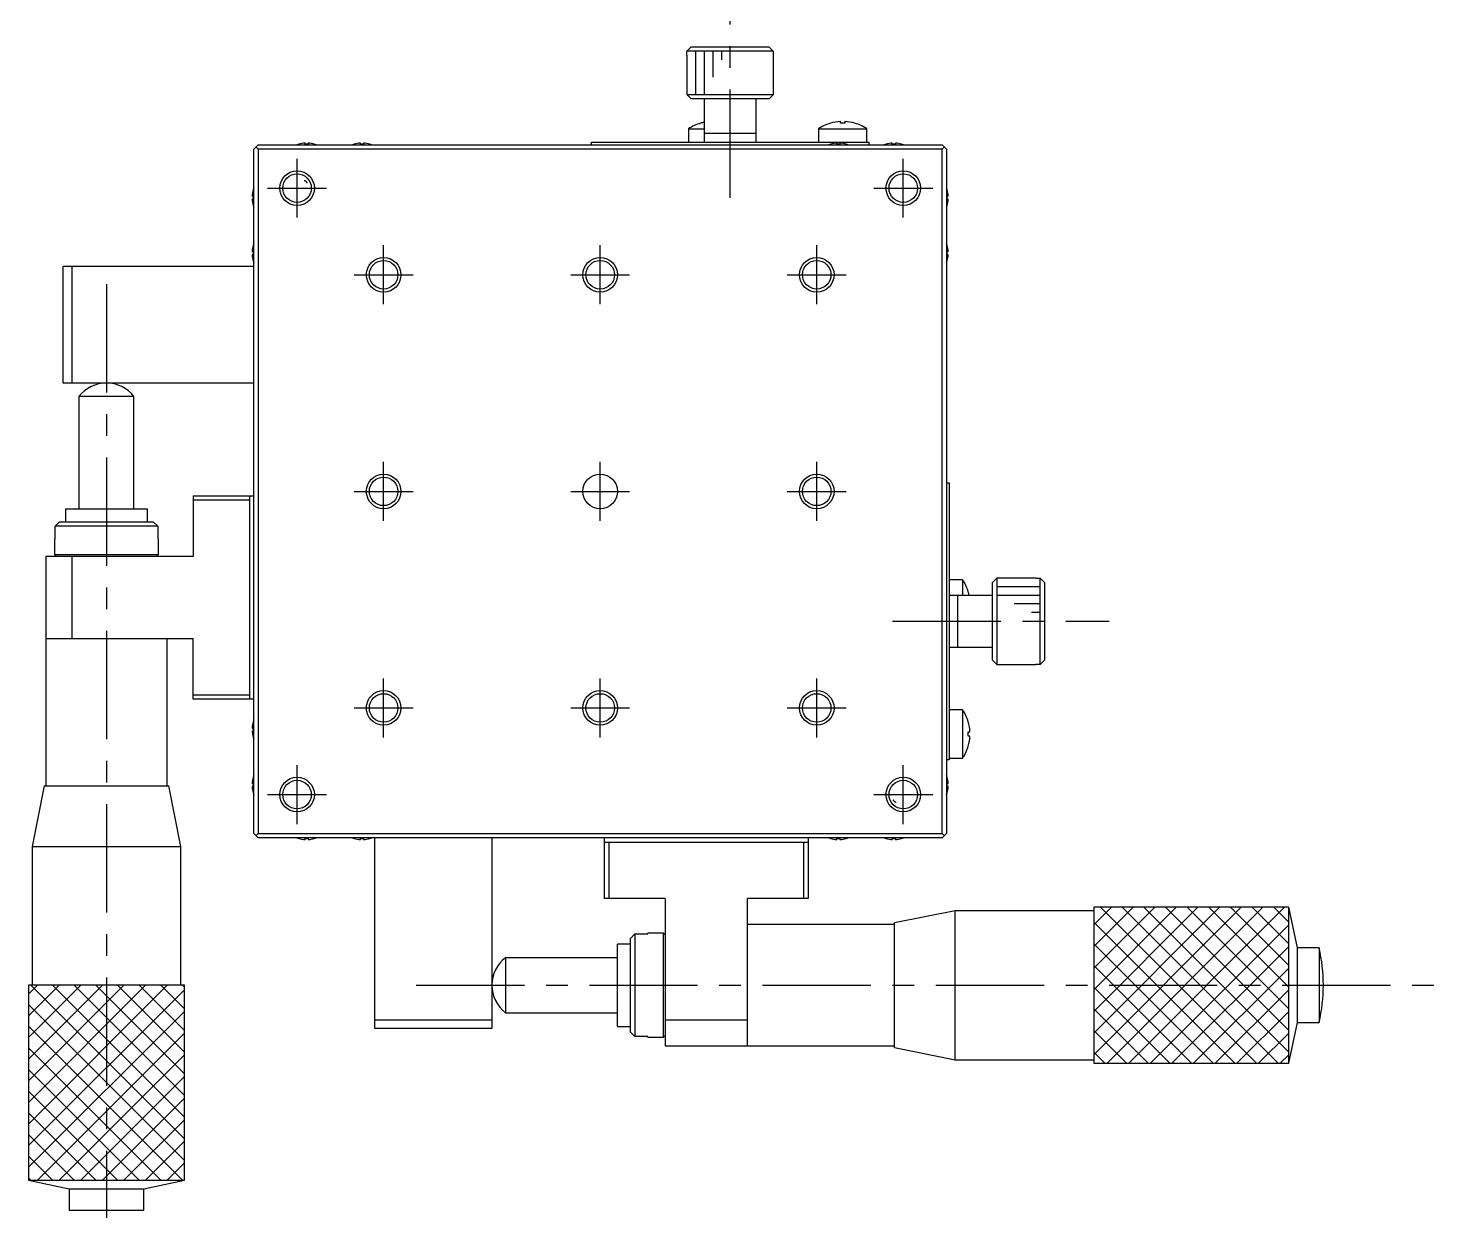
# Model space of a CAD drawing. Extents: x -173 to 396, y -6 to 321.
# Drawn here: x -27.1 to 137.7, y 109.4 to 245.8 of the extents above; entities that cross this region are included whole.
import ezdxf

# ---------------------------------------------------------------- set-up
doc = ezdxf.new("R2010")
doc.units = 0
doc.header["$LTSCALE"] = 10
doc.linetypes.add('CENTER', pattern=[2, 1.25, -0.25, 0.25, -0.25])
doc.layers.get('0').update_dxf_attribs({"linetype": 'CONTINUOUS'})
doc.layers.add('CENTER', color=1, linetype='CENTER')

msp = doc.modelspace()

# ---------------------------------------------------------------- linework, layer by layer
at = {"color": 7, "linetype": 'CONTINUOUS'}
for p, q in [((48.924596, 242.660203), (48.940622, 242.660203)), ((48.924596, 242.660203), (48.924596, 238.160203)), ((48.940622, 243.160203), (49.442409, 243.660203)), ((48.940622, 242.660203), (48.940622, 243.160203)), ((58.908571, 243.160203), (48.940622, 243.160203)), ((49.442409, 243.660203), (58.406783, 243.660203)), ((58.406783, 243.660203), (58.908571, 243.160203)), ((58.908571, 243.160203), (58.908571, 242.660203)), ((58.908571, 242.660203), (58.924596, 242.660203)), ((58.924596, 238.160203), (58.924596, 242.660203)), ((48.924596, 238.160203), (58.924596, 238.160203)), ((48.924596, 238.160203), (49.424596, 237.660203)), ((58.424596, 237.660203), (49.424596, 237.660203)), ((50.924596, 237.660203), (50.924596, 232.660203)), ((56.924596, 232.660203), (56.924596, 237.660203)), ((58.424596, 237.660203), (58.924596, 238.160203)), ((49.124596, 234.202666), (50.924596, 234.202666)), ((49.124596, 234.202666), (49.124596, 232.660203)), ((50.525457, 234.853407), (50.522449, 234.859576)), ((64.124596, 234.202666), (69.724596, 234.202666)), ((64.124596, 234.202666), (64.124596, 232.660203)), ((65.525457, 234.853407), (65.522449, 234.859576)), ((66.664596, 234.853407), (66.664596, 235.046664)), ((67.184596, 234.853407), (66.664596, 234.853407)), ((67.184596, 235.046664), (67.184596, 234.853407)), ((68.326744, 234.859576), (68.323735, 234.853407)), ((69.724596, 232.660203), (69.724596, 234.202666)), ((-0.575404, 232.360203), (-1.075404, 231.860203)), ((-0.575404, 232.360203), (78.424596, 232.360203)), ((4.138235, 232.429724), (4.13598, 232.434347)), ((4.844596, 232.429724), (4.844596, 232.550062)), ((5.204596, 232.429724), (4.844596, 232.429724)), ((5.204596, 232.550062), (5.204596, 232.429724)), ((5.913212, 232.434347), (5.910958, 232.429724)), ((10.538235, 232.429724), (10.53598, 232.434347)), ((11.244596, 232.429724), (11.244596, 232.550062)), ((11.604596, 232.429724), (11.244596, 232.429724)), ((11.604596, 232.550062), (11.604596, 232.429724)), ((12.313212, 232.434347), (12.310958, 232.429724)), ((37.924596, 232.360203), (37.924596, 232.660203)), ((37.924596, 232.660203), (69.924596, 232.660203)), ((56.924596, 233.660203), (50.924596, 233.660203)), ((65.538235, 232.429724), (65.53598, 232.434347)), ((66.244596, 232.429724), (66.244596, 232.550062)), ((66.604596, 232.429724), (66.244596, 232.429724)), ((66.604596, 232.550062), (66.604596, 232.429724)), ((67.313212, 232.434347), (67.310958, 232.429724)), ((69.924596, 232.660203), (69.924596, 232.360203)), ((71.938235, 232.429724), (71.93598, 232.434347)), ((72.644596, 232.429724), (72.644596, 232.550062)), ((73.004596, 232.429724), (72.644596, 232.429724)), ((73.004596, 232.550062), (73.004596, 232.429724)), ((73.713212, 232.434347), (73.710958, 232.429724)), ((78.924596, 231.860203), (78.424596, 232.360203)), ((-1.075404, 152.860203), (-1.075404, 231.860203)), ((-0.575404, 231.860203), (-0.825404, 232.110203)), ((-0.575404, 231.860203), (-0.575404, 152.860203)), ((78.424596, 231.860203), (-0.575404, 231.860203)), ((78.424596, 231.860203), (78.674596, 232.110203)), ((78.424596, 152.860203), (78.424596, 231.860203)), ((78.924596, 231.860203), (78.924596, 152.860203)), ((4.743594, 228.258084), (4.750892, 228.257691)), ((4.750892, 228.257691), (4.762532, 228.256666)), ((4.762532, 228.256666), (4.774168, 228.255081)), ((4.774168, 228.255081), (4.78576, 228.252932)), ((4.78576, 228.252932), (4.797264, 228.25022)), ((4.797264, 228.25022), (4.810559, 228.246347)), ((4.810559, 228.246347), (4.823735, 228.241735)), ((4.823735, 228.241735), (4.836744, 228.236427)), ((4.836744, 228.236427), (4.84954, 228.230466)), ((4.84954, 228.230466), (4.862077, 228.223894)), ((4.862077, 228.223894), (4.874309, 228.216755)), ((4.874309, 228.216755), (4.889013, 228.207186)), ((4.889013, 228.207186), (4.90329, 228.196842)), ((4.90329, 228.196842), (4.917128, 228.185797)), ((4.917128, 228.185797), (4.930513, 228.174124)), ((4.930513, 228.174124), (4.943431, 228.161894)), ((4.943431, 228.161894), (4.955868, 228.149181)), ((4.955868, 228.149181), (4.96781, 228.136058)), ((4.96781, 228.136058), (4.989844, 228.109359)), ((4.989844, 228.109359), (5.01034, 228.08135)), ((5.01034, 228.08135), (5.02937, 228.05223)), ((5.02937, 228.05223), (5.047003, 228.0222)), ((5.047003, 228.0222), (5.063312, 227.991457)), ((5.063312, 227.991457), (5.078367, 227.960203)), ((-1.265263, 226.440203), (-1.144925, 226.440203)), ((-1.144925, 226.080203), (-1.265263, 226.080203)), ((-1.149548, 227.148819), (-1.144925, 227.146564)), ((-1.144925, 226.440203), (-1.144925, 226.080203)), ((78.994118, 227.146564), (78.99874, 227.148819)), ((78.994118, 226.080203), (78.994118, 226.440203)), ((78.994118, 226.440203), (79.114455, 226.440203)), ((79.114455, 226.080203), (78.994118, 226.080203)), ((-1.144925, 225.373841), (-1.149548, 225.371587)), ((78.99874, 225.371587), (78.994118, 225.373841)), ((-1.265263, 220.040203), (-1.144925, 220.040203)), ((-1.144925, 219.680203), (-1.265263, 219.680203)), ((-1.149548, 220.748819), (-1.144925, 220.746564)), ((-1.144925, 220.040203), (-1.144925, 219.680203)), ((78.994118, 220.746564), (78.99874, 220.748819)), ((78.994118, 219.680203), (78.994118, 220.040203)), ((78.994118, 220.040203), (79.114455, 220.040203)), ((79.114455, 219.680203), (78.994118, 219.680203)), ((-23.075404, 204.860203), (-23.075404, 218.360203)), ((-23.075404, 218.360203), (-1.075404, 218.360203)), ((-22.075404, 218.360203), (-22.075404, 204.860203)), ((-1.144925, 218.973841), (-1.149548, 218.971587)), ((78.99874, 218.971587), (78.994118, 218.973841)), ((-1.075404, 204.860203), (-23.075404, 204.860203)), ((-14.900404, 203.293023), (-21.250404, 203.293023)), ((-21.250404, 203.293023), (-21.250404, 190.360203)), ((-14.900404, 190.360203), (-14.900404, 203.293023)), ((78.924596, 193.360203), (79.224596, 193.360203)), ((79.224596, 193.360203), (79.224596, 161.360203)), ((-8.075404, 191.860203), (-1.075404, 191.860203)), ((-8.075404, 191.860203), (-8.075404, 184.860203)), ((-1.575404, 191.360203), (-8.075404, 191.360203)), ((-1.575404, 191.860203), (-1.575404, 168.360203)), ((-22.825404, 190.360203), (-22.825404, 188.860203)), ((-22.825404, 190.360203), (-13.325404, 190.360203)), ((-13.325404, 188.860203), (-13.325404, 190.360203)), ((-23.991483, 188.360203), (-23.483731, 188.860203)), ((-12.159324, 188.360203), (-23.991483, 188.360203)), ((-23.991483, 186.860203), (-23.991483, 188.360203)), ((-23.483731, 188.860203), (-12.667077, 188.860203)), ((-12.667077, 188.860203), (-12.159324, 188.360203)), ((-12.159324, 188.360203), (-12.159324, 186.860203)), ((-24.075404, 186.860203), (-24.075404, 185.060203)), ((-24.075404, 186.860203), (-23.991483, 186.860203)), ((-12.159324, 186.860203), (-12.075404, 186.860203)), ((-12.075404, 185.060203), (-12.075404, 186.860203)), ((-25.075404, 184.860203), (-25.075404, 158.360203)), ((-8.075404, 184.860203), (-25.075404, 184.860203)), ((-24.075404, 185.060203), (-12.075404, 185.060203)), ((-24.075404, 185.060203), (-23.875404, 184.860203)), ((-22.075404, 184.860203), (-22.075404, 175.360203)), ((-12.275404, 184.860203), (-12.075404, 185.060203)), ((80.767059, 182.160203), (79.224596, 182.160203)), ((80.767059, 182.160203), (80.767059, 180.360203)), ((84.724596, 182.360203), (84.224596, 181.860203)), ((84.224596, 172.860203), (84.224596, 181.860203)), ((84.724596, 182.360203), (84.724596, 172.360203)), ((89.224596, 182.360203), (84.724596, 182.360203)), ((89.224596, 182.360203), (89.224596, 182.344177)), ((89.224596, 182.344177), (89.724596, 182.344177)), ((89.724596, 172.376228), (89.724596, 182.344177)), ((89.724596, 182.344177), (90.224596, 181.84239)), ((90.224596, 181.84239), (90.224596, 172.878016)), ((84.224596, 180.360203), (79.224596, 180.360203)), ((80.224596, 174.360203), (80.224596, 180.360203)), ((81.417801, 180.759342), (81.423969, 180.76235)), ((-25.075404, 175.360203), (-8.075404, 175.360203)), ((-11.075404, 158.360203), (-11.075404, 175.360203)), ((-8.075404, 168.360203), (-8.075404, 175.360203)), ((79.224596, 174.360203), (84.224596, 174.360203)), ((84.224596, 172.860203), (84.724596, 172.360203)), ((84.724596, 172.360203), (89.224596, 172.360203)), ((89.724596, 172.376228), (89.224596, 172.376228)), ((89.224596, 172.376228), (89.224596, 172.360203)), ((90.224596, 172.878016), (89.724596, 172.376228)), ((-8.075404, 168.860203), (-1.575404, 168.860203)), ((-1.075404, 168.360203), (-8.075404, 168.360203)), ((80.767059, 167.160203), (79.224596, 167.160203)), ((80.767059, 167.160203), (80.767059, 161.560203)), ((-1.265263, 165.040203), (-1.144925, 165.040203)), ((-1.149548, 165.748819), (-1.144925, 165.746564)), ((-1.144925, 165.040203), (-1.144925, 164.680203)), ((81.417801, 165.759342), (81.423969, 165.76235)), ((-1.144925, 164.680203), (-1.265263, 164.680203)), ((-1.144925, 163.973841), (-1.149548, 163.971587)), ((81.417801, 164.620203), (81.611058, 164.620203)), ((81.417801, 164.100203), (81.417801, 164.620203)), ((81.611058, 164.100203), (81.417801, 164.100203)), ((79.224596, 161.560203), (80.767059, 161.560203)), ((81.423969, 162.958055), (81.417801, 162.961064)), ((79.224596, 161.360203), (78.924596, 161.360203)), ((-25.275404, 158.360203), (-26.675404, 151.360203)), ((-25.275404, 158.360203), (-10.875404, 158.360203)), ((-9.475404, 151.360203), (-10.875404, 158.360203)), ((-1.265263, 158.640203), (-1.144925, 158.640203)), ((-1.144925, 158.280203), (-1.265263, 158.280203)), ((-1.149548, 159.348819), (-1.144925, 159.346564)), ((-1.144925, 158.640203), (-1.144925, 158.280203)), ((78.994118, 159.346564), (78.99874, 159.348819)), ((78.994118, 158.280203), (78.994118, 158.640203)), ((78.994118, 158.640203), (79.114455, 158.640203)), ((79.114455, 158.280203), (78.994118, 158.280203)), ((-1.144925, 157.573841), (-1.149548, 157.571587)), ((72.785881, 156.728948), (72.770826, 156.760203)), ((72.802189, 156.698206), (72.785881, 156.728948)), ((72.819823, 156.668175), (72.802189, 156.698206)), ((72.838852, 156.639056), (72.819823, 156.668175)), ((72.859349, 156.611047), (72.838852, 156.639056)), ((72.881383, 156.584347), (72.859349, 156.611047)), ((72.893325, 156.571224), (72.881383, 156.584347)), ((72.905762, 156.558511), (72.893325, 156.571224)), ((72.91868, 156.546281), (72.905762, 156.558511)), ((72.932064, 156.534608), (72.91868, 156.546281)), ((72.945902, 156.523563), (72.932064, 156.534608)), ((72.96018, 156.51322), (72.945902, 156.523563)), ((72.974884, 156.50365), (72.96018, 156.51322)), ((78.99874, 157.571587), (78.994118, 157.573841)), ((72.987115, 156.496511), (72.974884, 156.50365)), ((72.999653, 156.489939), (72.987115, 156.496511)), ((73.012449, 156.483978), (72.999653, 156.489939)), ((73.025458, 156.47867), (73.012449, 156.483978)), ((73.038633, 156.474058), (73.025458, 156.47867)), ((73.051928, 156.470185), (73.038633, 156.474058)), ((73.063433, 156.467473), (73.051928, 156.470185)), ((73.075024, 156.465325), (73.063433, 156.467473)), ((73.086661, 156.463739), (73.075024, 156.465325)), ((73.098301, 156.462714), (73.086661, 156.463739)), ((73.105599, 156.462321), (73.098301, 156.462714)), ((-1.075404, 152.860203), (-0.575404, 152.360203)), ((-0.825404, 152.610203), (-0.575404, 152.860203)), ((-0.575404, 152.860203), (78.424596, 152.860203)), ((78.424596, 152.360203), (-0.575404, 152.360203)), ((4.13598, 152.286059), (4.138235, 152.290681)), ((4.844596, 152.290681), (5.204596, 152.290681)), ((4.844596, 152.170344), (4.844596, 152.290681)), ((5.204596, 152.290681), (5.204596, 152.170344)), ((5.910958, 152.290681), (5.913212, 152.286059)), ((10.53598, 152.286059), (10.538235, 152.290681)), ((11.244596, 152.290681), (11.604596, 152.290681)), ((11.244596, 152.170344), (11.244596, 152.290681)), ((11.604596, 152.290681), (11.604596, 152.170344)), ((12.310958, 152.290681), (12.313212, 152.286059)), ((12.924596, 130.360203), (12.924596, 152.360203)), ((26.424596, 152.360203), (26.424596, 130.360203)), ((39.424596, 145.360203), (39.424596, 152.360203)), ((39.424596, 151.860203), (62.924596, 151.860203)), ((39.924596, 151.860203), (39.924596, 145.360203)), ((62.424596, 145.360203), (62.424596, 151.860203)), ((62.924596, 152.360203), (62.924596, 145.360203)), ((65.53598, 152.286059), (65.538235, 152.290681)), ((66.244596, 152.290681), (66.604596, 152.290681)), ((66.244596, 152.170344), (66.244596, 152.290681)), ((66.604596, 152.290681), (66.604596, 152.170344)), ((67.310958, 152.290681), (67.313212, 152.286059)), ((71.93598, 152.286059), (71.938235, 152.290681)), ((72.644596, 152.290681), (73.004596, 152.290681)), ((72.644596, 152.170344), (72.644596, 152.290681)), ((73.004596, 152.290681), (73.004596, 152.170344)), ((73.710958, 152.290681), (73.713212, 152.286059)), ((78.674596, 152.610203), (78.424596, 152.860203)), ((78.424596, 152.360203), (78.924596, 152.860203)), ((-26.675404, 151.360203), (-9.475404, 151.360203)), ((-26.675404, 151.360203), (-26.675404, 135.360203)), ((-9.475404, 135.360203), (-9.475404, 151.360203)), ((46.424596, 145.360203), (39.424596, 145.360203)), ((46.424596, 145.360203), (46.424596, 128.360203)), ((62.924596, 145.360203), (55.924596, 145.360203)), ((55.924596, 128.360203), (55.924596, 145.360203)), ((79.924596, 143.960203), (72.924596, 142.560203)), ((79.924596, 126.760203), (79.924596, 143.960203)), ((95.924596, 143.960203), (79.924596, 143.960203)), ((118.424596, 144.360203), (95.924596, 144.360203)), ((95.924596, 144.360203), (95.924596, 126.360203)), ((118.424596, 144.360203), (95.924596, 144.360203)), ((95.924596, 144.360203), (95.924596, 126.360203)), ((118.424596, 126.360203), (118.424596, 144.360203)), ((119.424596, 139.660203), (118.424596, 144.360203)), ((118.424596, 126.360203), (118.424596, 144.360203)), ((72.924596, 142.360203), (55.924596, 142.360203)), ((72.924596, 128.160203), (72.924596, 142.560203)), ((42.424596, 140.110203), (40.924596, 140.110203)), ((40.924596, 130.610203), (40.924596, 140.110203)), ((42.424596, 140.76853), (42.924596, 141.276282)), ((42.424596, 129.951876), (42.424596, 140.76853)), ((42.924596, 141.276282), (42.924596, 129.444123)), ((42.924596, 141.276282), (44.424596, 141.276282)), ((46.224596, 141.360203), (44.424596, 141.360203)), ((44.424596, 141.276282), (44.424596, 141.360203)), ((46.224596, 129.360203), (46.224596, 141.360203)), ((46.424596, 141.160203), (46.224596, 141.360203)), ((27.991776, 138.535203), (27.991776, 132.185203)), ((40.924596, 138.535203), (27.991776, 138.535203)), ((119.424596, 131.060203), (119.424596, 139.660203)), ((121.924596, 139.660203), (119.424596, 139.660203)), ((121.924596, 139.660203), (121.924596, 131.060203)), ((-27.075404, 135.360203), (-27.075404, 112.860203)), ((-9.075404, 135.360203), (-27.075404, 135.360203)), ((-27.075404, 135.360203), (-27.075404, 112.860203)), ((-9.075404, 135.360203), (-27.075404, 135.360203)), ((-9.075404, 112.860203), (-9.075404, 135.360203)), ((-9.075404, 112.860203), (-9.075404, 135.360203)), ((27.991776, 132.185203), (40.924596, 132.185203)), ((12.924596, 131.360203), (26.424596, 131.360203)), ((26.424596, 130.360203), (12.924596, 130.360203)), ((40.924596, 130.610203), (42.424596, 130.610203)), ((46.424596, 131.360203), (55.924596, 131.360203)), ((118.424596, 126.360203), (119.424596, 131.060203)), ((119.424596, 131.060203), (121.924596, 131.060203)), ((42.924596, 129.444123), (42.424596, 129.951876)), ((44.424596, 129.444123), (42.924596, 129.444123)), ((44.424596, 129.360203), (44.424596, 129.444123)), ((44.424596, 129.360203), (46.224596, 129.360203)), ((46.224596, 129.360203), (46.424596, 129.560203)), ((46.424596, 128.360203), (72.924596, 128.360203)), ((72.924596, 128.160203), (79.924596, 126.760203)), ((79.924596, 126.760203), (95.924596, 126.760203)), ((95.924596, 126.360203), (118.424596, 126.360203)), ((95.924596, 126.360203), (118.424596, 126.360203)), ((-27.075404, 112.860203), (-9.075404, 112.860203)), ((-27.075404, 112.860203), (-22.375404, 111.860203)), ((-27.075404, 112.860203), (-9.075404, 112.860203)), ((-13.775404, 111.860203), (-9.075404, 112.860203)), ((-22.375404, 111.860203), (-13.775404, 111.860203)), ((-22.375404, 111.860203), (-22.375404, 109.360203)), ((-13.775404, 109.360203), (-13.775404, 111.860203)), ((-13.775404, 109.360203), (-22.375404, 109.360203))]:
    msp.add_line(p, q, dxfattribs=at)
at = {"color": 3, "linetype": 'CONTINUOUS'}
for p, q in [((49.924596, 243.160203), (49.924596, 238.160203)), ((50.924596, 243.160203), (50.924596, 238.160203)), ((51.924596, 243.160203), (51.924596, 240.160203)), ((52.924596, 243.160203), (52.924596, 242.160203)), ((89.724596, 181.360203), (84.724596, 181.360203)), ((89.724596, 180.360203), (84.724596, 180.360203)), ((89.724596, 179.360203), (86.724596, 179.360203)), ((89.724596, 178.360203), (88.724596, 178.360203)), ((95.924596, 142.33899), (97.945809, 144.360203)), ((95.924596, 139.83899), (100.445809, 144.360203)), ((95.924596, 137.33899), (102.945809, 144.360203)), ((95.924596, 134.83899), (105.445809, 144.360203)), ((95.924596, 132.33899), (107.945809, 144.360203)), ((95.924596, 129.83899), (110.445809, 144.360203)), ((95.924596, 127.33899), (112.945809, 144.360203)), ((96.704998, 144.360203), (114.704998, 126.360203)), ((97.445809, 126.360203), (115.445809, 144.360203)), ((99.204998, 144.360203), (117.204998, 126.360203)), ((99.945809, 126.360203), (117.945809, 144.360203)), ((101.704998, 144.360203), (118.424596, 127.640605)), ((104.204998, 144.360203), (118.424596, 130.140605)), ((106.704998, 144.360203), (118.424596, 132.640605)), ((109.204998, 144.360203), (118.424596, 135.140605)), ((111.704998, 144.360203), (118.424596, 137.640605)), ((114.204998, 144.360203), (118.424596, 140.140605)), ((116.704998, 144.360203), (118.424596, 142.640605)), ((95.924596, 142.640605), (112.204998, 126.360203)), ((102.445809, 126.360203), (118.424596, 142.33899)), ((95.924596, 140.140605), (109.704998, 126.360203)), ((104.945809, 126.360203), (118.424596, 139.83899)), ((95.924596, 137.640605), (107.204998, 126.360203)), ((107.445809, 126.360203), (118.424596, 137.33899)), ((-27.075404, 134.33899), (-26.054191, 135.360203)), ((-27.075404, 131.83899), (-23.554191, 135.360203)), ((-27.075404, 129.33899), (-21.054191, 135.360203)), ((-27.075404, 126.83899), (-18.554191, 135.360203)), ((-27.075404, 124.33899), (-16.054191, 135.360203)), ((-27.075404, 121.83899), (-13.554191, 135.360203)), ((-27.075404, 119.33899), (-11.054191, 135.360203)), ((-26.795002, 135.360203), (-9.075404, 117.640605)), ((-24.295002, 135.360203), (-9.075404, 120.140605)), ((-21.795002, 135.360203), (-9.075404, 122.640605)), ((-19.295002, 135.360203), (-9.075404, 125.140605)), ((-16.795002, 135.360203), (-9.075404, 127.640605)), ((-14.295002, 135.360203), (-9.075404, 130.140605)), ((-11.795002, 135.360203), (-9.075404, 132.640605)), ((-9.295002, 135.360203), (-9.075404, 135.140605)), ((95.924596, 135.140605), (104.704998, 126.360203)), ((-27.075404, 116.83899), (-9.075404, 134.83899)), ((109.945809, 126.360203), (118.424596, 134.83899)), ((-27.075404, 133.140605), (-9.075404, 115.140605)), ((-27.075404, 114.33899), (-9.075404, 132.33899)), ((95.924596, 132.640605), (102.204998, 126.360203)), ((112.445809, 126.360203), (118.424596, 132.33899)), ((-27.075404, 130.640605), (-9.295002, 112.860203)), ((-26.054191, 112.860203), (-9.075404, 129.83899)), ((95.924596, 130.140605), (99.704998, 126.360203)), ((114.945809, 126.360203), (118.424596, 129.83899)), ((-27.075404, 128.140605), (-11.795002, 112.860203)), ((-23.554191, 112.860203), (-9.075404, 127.33899)), ((95.924596, 127.640605), (97.204998, 126.360203)), ((117.445809, 126.360203), (118.424596, 127.33899)), ((-27.075404, 125.640605), (-14.295002, 112.860203)), ((-21.054191, 112.860203), (-9.075404, 124.83899)), ((-27.075404, 123.140605), (-16.795002, 112.860203)), ((-18.554191, 112.860203), (-9.075404, 122.33899)), ((-27.075404, 120.640605), (-19.295002, 112.860203)), ((-16.054191, 112.860203), (-9.075404, 119.83899)), ((-27.075404, 118.140605), (-21.795002, 112.860203)), ((-13.554191, 112.860203), (-9.075404, 117.33899)), ((-27.075404, 115.640605), (-24.295002, 112.860203)), ((-11.054191, 112.860203), (-9.075404, 114.83899)), ((-27.075404, 113.140605), (-26.795002, 112.860203))]:
    msp.add_line(p, q, dxfattribs=at)
for centre in [(3.924596, 227.360203), (73.924596, 227.360203), (13.924596, 217.360203), (38.924596, 217.360203), (63.924596, 217.360203), (13.924596, 192.360203), (63.924596, 192.360203), (13.924596, 167.360203), (38.924596, 167.360203), (63.924596, 167.360203), (3.924596, 157.360203), (73.924596, 157.360203)]:
    msp.add_circle(centre, 2, dxfattribs=at)
at = {"color": 7, "linetype": 'CONTINUOUS'}
for centre, radius in [((3.924596, 227.360203), 1.65), ((73.924596, 227.360203), 1.65), ((13.924596, 217.360203), 1.65), ((38.924596, 217.360203), 1.65), ((63.924596, 217.360203), 1.65), ((13.924596, 192.360203), 1.65), ((38.924596, 192.360203), 2), ((63.924596, 192.360203), 1.65), ((13.924596, 167.360203), 1.65), ((38.924596, 167.360203), 1.65), ((63.924596, 167.360203), 1.65), ((3.924596, 157.360203), 1.65), ((73.924596, 157.360203), 1.65)]:
    msp.add_circle(centre, radius, dxfattribs=at)
for centre, radius, start, end in [((51.924596, 230.060203), 5, 106.285843, 124.055798), ((51.924596, 230.060203), 4.993235, 101.552804, 106.272555), ((66.924596, 230.060203), 5, 106.285843, 124.055798), ((66.924596, 230.060203), 4.993235, 92.984767, 106.272555), ((66.924596, 230.060203), 4.993235, 73.727445, 87.015233), ((66.924596, 230.060203), 5, 55.944202, 73.714157), ((5.024596, 229.360203), 3.2, 106.122533, 110.364135), ((5.024596, 229.360203), 3.194933, 93.229709, 106.106712), ((5.024596, 229.360203), 3.194933, 73.893288, 86.770291), ((5.024596, 229.360203), 3.2, 69.635865, 73.877467), ((11.424596, 229.360203), 3.2, 106.122533, 110.364135), ((11.424596, 229.360203), 3.194933, 93.229709, 106.106712), ((11.424596, 229.360203), 3.194933, 73.893288, 86.770291), ((11.424596, 229.360203), 3.2, 69.635865, 73.877467), ((66.424596, 229.360203), 3.2, 106.122533, 110.364135), ((66.424596, 229.360203), 3.194933, 93.229709, 106.106712), ((66.424596, 229.360203), 3.194933, 73.893288, 86.770291), ((66.424596, 229.360203), 3.2, 69.635865, 73.877467), ((72.824596, 229.360203), 3.2, 106.122533, 110.364135), ((72.824596, 229.360203), 3.194933, 93.229709, 106.106712), ((72.824596, 229.360203), 3.194933, 73.893288, 86.770291), ((72.824596, 229.360203), 3.2, 69.635865, 73.877467), ((1.924596, 226.260203), 3.2, 159.635865, 163.877467), ((75.924596, 226.260203), 3.2, 16.122533, 20.364135), ((1.924596, 226.260203), 3.194933, 163.893288, 176.770291), ((1.924596, 226.260203), 3.194933, 183.229709, 196.106712), ((75.924596, 226.260203), 3.194933, 3.229709, 16.106712), ((75.924596, 226.260203), 3.194933, 343.893288, 356.770291), ((1.924596, 226.260203), 3.2, 196.122533, 200.364135), ((75.924596, 226.260203), 3.2, 339.635865, 343.877467), ((1.924596, 219.860203), 3.2, 159.635865, 163.877467), ((75.924596, 219.860203), 3.2, 16.122533, 20.364135), ((1.924596, 219.860203), 3.194933, 163.893288, 176.770291), ((1.924596, 219.860203), 3.194933, 183.229709, 196.106712), ((75.924596, 219.860203), 3.194933, 3.229709, 16.106712), ((75.924596, 219.860203), 3.194933, 343.893288, 356.770291), ((1.924596, 219.860203), 3.2, 196.122533, 200.364135), ((75.924596, 219.860203), 3.2, 339.635865, 343.877467), ((-18.075404, 200.860046), 4, 37.462651, 142.537349), ((76.624596, 179.360203), 5, 16.285843, 34.055798), ((76.624596, 179.360203), 4.993235, 11.552804, 16.272555), ((76.624596, 164.360203), 5, 16.285843, 34.055798), ((1.924596, 164.860203), 3.194933, 163.893288, 176.770291), ((1.924596, 164.860203), 3.2, 159.635865, 163.877467), ((76.624596, 164.360203), 4.993235, 2.984767, 16.272555), ((1.924596, 164.860203), 3.194933, 183.229709, 196.106712), ((1.924596, 164.860203), 3.2, 196.122533, 200.364135), ((76.624596, 164.360203), 4.993235, 343.727445, 357.015233), ((76.624596, 164.360203), 5, 325.944202, 343.714157), ((1.924596, 158.460203), 3.194933, 163.893288, 176.770291), ((1.924596, 158.460203), 3.194933, 183.229709, 196.106712), ((1.924596, 158.460203), 3.2, 159.635865, 163.877467), ((75.924596, 158.460203), 3.2, 16.122533, 20.364135), ((75.924596, 158.460203), 3.194933, 3.229709, 16.106712), ((75.924596, 158.460203), 3.194933, 343.893288, 356.770291), ((1.924596, 158.460203), 3.2, 196.122533, 200.364135), ((75.924596, 158.460203), 3.2, 339.635865, 343.877467), ((5.024596, 155.360203), 3.2, 249.635865, 253.877467), ((5.024596, 155.360203), 3.194933, 253.893288, 266.770291), ((5.024596, 155.360203), 3.194933, 273.229709, 286.106712), ((5.024596, 155.360203), 3.2, 286.122533, 290.364135), ((11.424596, 155.360203), 3.2, 249.635865, 253.877467), ((11.424596, 155.360203), 3.194933, 253.893288, 266.770291), ((11.424596, 155.360203), 3.194933, 273.229709, 286.106712), ((11.424596, 155.360203), 3.2, 286.122533, 290.364135), ((66.424596, 155.360203), 3.2, 249.635865, 253.877467), ((66.424596, 155.360203), 3.194933, 253.893288, 266.770291), ((66.424596, 155.360203), 3.194933, 273.229709, 286.106712), ((66.424596, 155.360203), 3.2, 286.122533, 290.364135), ((72.824596, 155.360203), 3.2, 249.635865, 253.877467), ((72.824596, 155.360203), 3.194933, 253.893288, 266.770291), ((72.824596, 155.360203), 3.194933, 273.229709, 286.106712), ((72.824596, 155.360203), 3.2, 286.122533, 290.364135), ((30.424753, 135.360203), 4, 127.462651, 232.537349), ((103.684596, 135.360203), 18.74, 346.734971, 13.265029)]:
    msp.add_arc(centre, radius, start, end, dxfattribs=at)
at = {"layer": 'CENTER', "color": 1, "linetype": 'CENTER'}
for p, q in [((53.924596, 226.260203), (53.924596, 251.260203)), ((3.924596, 223.960203), (3.924596, 230.760203)), ((73.924596, 223.960203), (73.924596, 230.760203)), ((0.524596, 227.360203), (7.324596, 227.360203)), ((70.524596, 227.360203), (77.324596, 227.360203)), ((13.924596, 213.960203), (13.924596, 220.760203)), ((38.924596, 213.960203), (38.924596, 220.760203)), ((63.924596, 213.960203), (63.924596, 220.760203)), ((-18.075404, 216.260203), (-18.075404, 96.260203)), ((10.524596, 217.360203), (17.324596, 217.360203)), ((35.524596, 217.360203), (42.324596, 217.360203)), ((60.524596, 217.360203), (67.324596, 217.360203)), ((13.924596, 188.960203), (13.924596, 195.760203)), ((38.924596, 188.960203), (38.924596, 195.760203)), ((63.924596, 188.960203), (63.924596, 195.760203)), ((10.524596, 192.360203), (17.324596, 192.360203)), ((35.524596, 192.360203), (42.324596, 192.360203)), ((60.524596, 192.360203), (67.324596, 192.360203)), ((72.674596, 177.360203), (97.674596, 177.360203)), ((13.924596, 163.960203), (13.924596, 170.760203)), ((38.924596, 163.960203), (38.924596, 170.760203)), ((63.924596, 163.960203), (63.924596, 170.760203)), ((10.524596, 167.360203), (17.324596, 167.360203)), ((35.524596, 167.360203), (42.324596, 167.360203)), ((60.524596, 167.360203), (67.324596, 167.360203)), ((3.924596, 153.960203), (3.924596, 160.760203)), ((73.924596, 153.960203), (73.924596, 160.760203)), ((0.524596, 157.360203), (7.324596, 157.360203)), ((70.524596, 157.360203), (77.324596, 157.360203)), ((17.674596, 135.360203), (137.674596, 135.360203))]:
    msp.add_line(p, q, dxfattribs=at)

doc.saveas('drawing.dxf')
